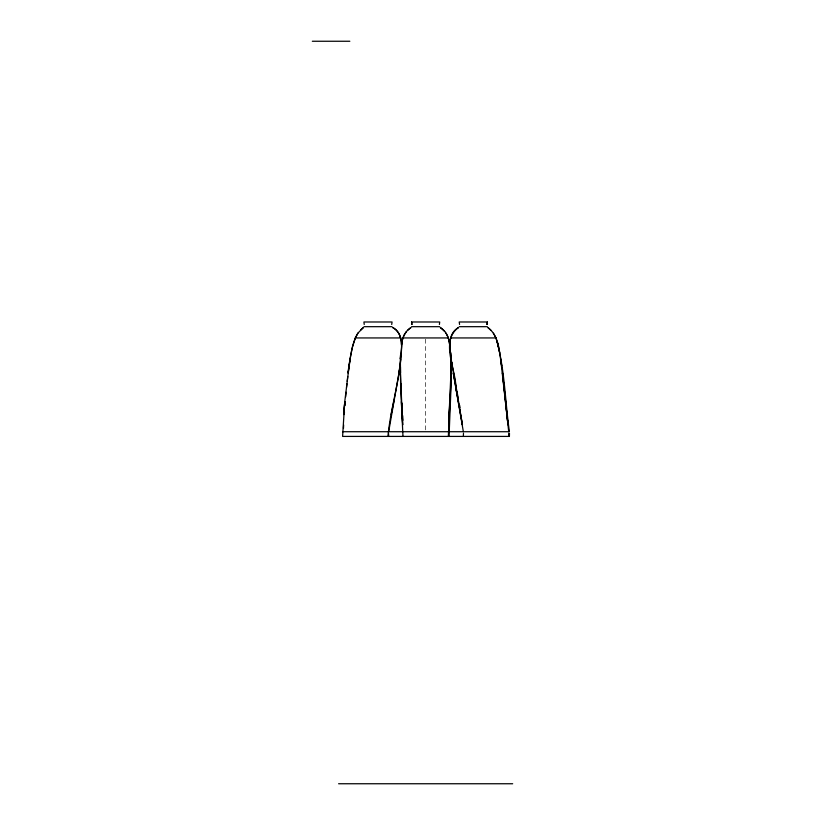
<?xml version="1.0" encoding="UTF-8"?>
<svg xmlns="http://www.w3.org/2000/svg" width="825" height="825" viewBox="0 0 825 825"><rect width="100%" height="100%" fill="white"/><g stroke="black" fill="none" stroke-linecap="round" stroke-linejoin="round"><path stroke-width="0.62" stroke-dasharray="4.12 3.09" d="M425.638 339.219L425.638 430.433"/><path stroke-width="1.24" d="M360.504 330.175L363.402 327.525L357.926 333.104L355.307 337.941L352.45 347.036L349.986 359.03L344.747 401.672L342.612 436.415L509.407 436.415L509.479 433.383M450.945 372.859L448.625 424.896C449.656 397.361 453.224 369.528 449.367 342.055C448.47 336.198 445.366 330.763 440.313 327.525L444.747 331.444M402.982 436.415L400.651 387.43L400.362 359.03L402.404 339.879L404.013 335.218L406.498 331.444M508.705 436.415L508.778 433.383M463.361 436.415L463.464 433.383M343.478 428.309L343.633 424.896M400.63 353.997L400.383 359.03L400.558 355.255M449.924 401.672L448.346 436.415M344.283 414.521L344.468 411.953M344.953 405.529L345.242 401.672M387.977 436.415C390.431 408.354 399.764 381.037 401.29 352.739C402.043 343.798 401.919 332.32 392.731 327.525C398.908 330.866 401.641 337.817 401.424 344.541M345.665 396.928L346.098 392.174M346.521 387.43L346.933 383.78M347.201 381.356L347.748 376.499M400.775 359.03L398.96 372.859M487.348 321.987L487.059 324.472L487.348 321.987L459.216 321.987L459.566 324.472M439.395 324.472L439.704 321.987L411.572 321.987L411.892 324.472L411.572 321.987M400.012 366.96L388.678 431.722M348.15 372.859C350.439 359.504 350.873 345.025 357.947 333.104M391.72 324.472L392.061 321.987L363.928 321.987L364.217 324.472M347.892 372.859L350.017 359.03M401.6 344.541C402.126 337.838 405.096 331.186 410.963 327.525L407.798 330.165M446.026 333.083L448.326 337.941L450.099 347.036C449.264 339.591 451.388 331.227 458.535 327.535C439.869 340.931 455.978 369.559 455.895 387.42L453.245 372.848L463.361 431.722M391.174 414.521L393.793 401.672M312.324 41.25L349.841 41.25M363.928 326.679L392.061 326.679M411.572 326.679L439.704 326.679M459.216 326.679L487.348 326.679M355.317 337.941L400.672 337.941M402.961 337.941L448.315 337.941M450.605 337.941L495.959 337.941C504.869 368.311 504.962 400.537 509.407 431.722L342.612 431.722M338.601 783.75L512.676 783.75M490.865 330.248L487.895 327.535C499.61 336.353 499.197 352.718 501.641 365.774L500.672 359.03L508.004 424.885L505.56 401.662M493.412 333.176L495.969 337.941M498.568 347.036L497.289 342.055L499.651 352.739M456.153 387.42L458.226 398.104M459.587 405.168L460.02 407.498M455.916 386.203L451.718 362.402M451.131 359.03L452.048 365.774L450.924 356.513L451.058 359.03M505.653 401.662L502.456 372.848L508.705 431.722M401.858 402.961L402.198 408.097M402.693 415.676L402.982 420.286M401.383 401.672L402.703 424.896L400.352 372.859M401.342 393.36L400.898 383.78M388.534 433.403L388.678 436.415M451.151 362.412L451.007 387.43L449.048 436.415M400.445 366.96L400.507 372.859M344.788 401.672L343.716 414.521L344.788 401.672M458.566 401.662L455.771 387.42L462.454 424.885L458.525 401.662M450.44 352.739L450.048 347.036L450.44 352.739M450.924 359.03L450.594 352.739L450.904 359.03"/></g></svg>
